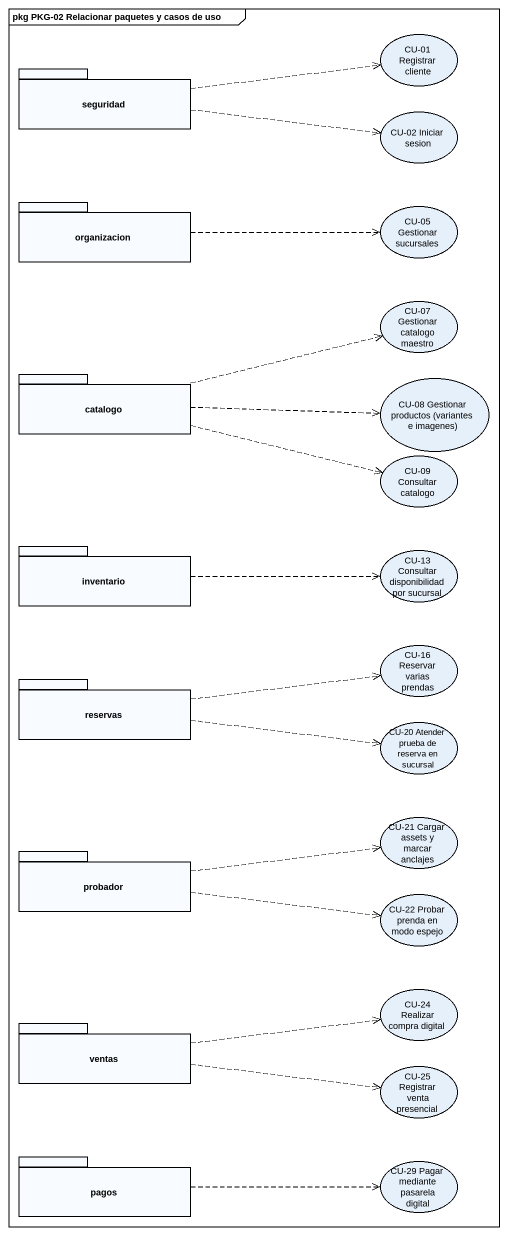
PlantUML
@startuml
mainframe pkg PKG-02 Relacionar paquetes y casos de uso
usecase "CU-01 Registrar cliente" as CU_01_Registrar_cliente
package seguridad {
}
usecase "CU-02 Iniciar sesion" as CU_02_Iniciar_sesion
package organizacion {
}
usecase "CU-05 Gestionar sucursales" as CU_05_Gestionar_sucursales
usecase "CU-07 Gestionar catalogo maestro" as CU_07_Gestionar_catalogo
package catalogo {
}
usecase "CU-08 Gestionar productos (variantes e imagenes)" as CU_08_Gestionar_productos
usecase "CU-09 Consultar catalogo" as CU_09_Consultar_catalogo
package inventario {
}
usecase "CU-13 Consultar disponibilidad por sucursal" as CU_13_Consultar
usecase "CU-16 Reservar varias prendas" as CU_16_Reservar_varias
package reservas {
}
usecase "CU-20 Atender prueba de reserva en sucursal" as CU_20_Atender_prueba_de
usecase "CU-21 Cargar assets y marcar anclajes" as CU_21_Cargar_assets_y
package probador {
}
usecase "CU-22 Probar prenda en modo espejo" as CU_22_Probar_prenda_en_modo
usecase "CU-24 Realizar compra digital" as CU_24_Realizar_compra
package ventas {
}
usecase "CU-25 Registrar venta presencial" as CU_25_Registrar_venta
package pagos {
}
usecase "CU-29 Pagar mediante pasarela digital" as CU_29_Pagar_mediante
seguridad .right.> CU_01_Registrar_cliente
seguridad .right.> CU_02_Iniciar_sesion
organizacion .right.> CU_05_Gestionar_sucursales
catalogo .right.> CU_07_Gestionar_catalogo
catalogo .right.> CU_08_Gestionar_productos
catalogo .right.> CU_09_Consultar_catalogo
inventario .right.> CU_13_Consultar
reservas .right.> CU_16_Reservar_varias
reservas .right.> CU_20_Atender_prueba_de
probador .right.> CU_21_Cargar_assets_y
probador .right.> CU_22_Probar_prenda_en_modo
ventas .right.> CU_24_Realizar_compra
ventas .right.> CU_25_Registrar_venta
pagos .right.> CU_29_Pagar_mediante
@enduml
